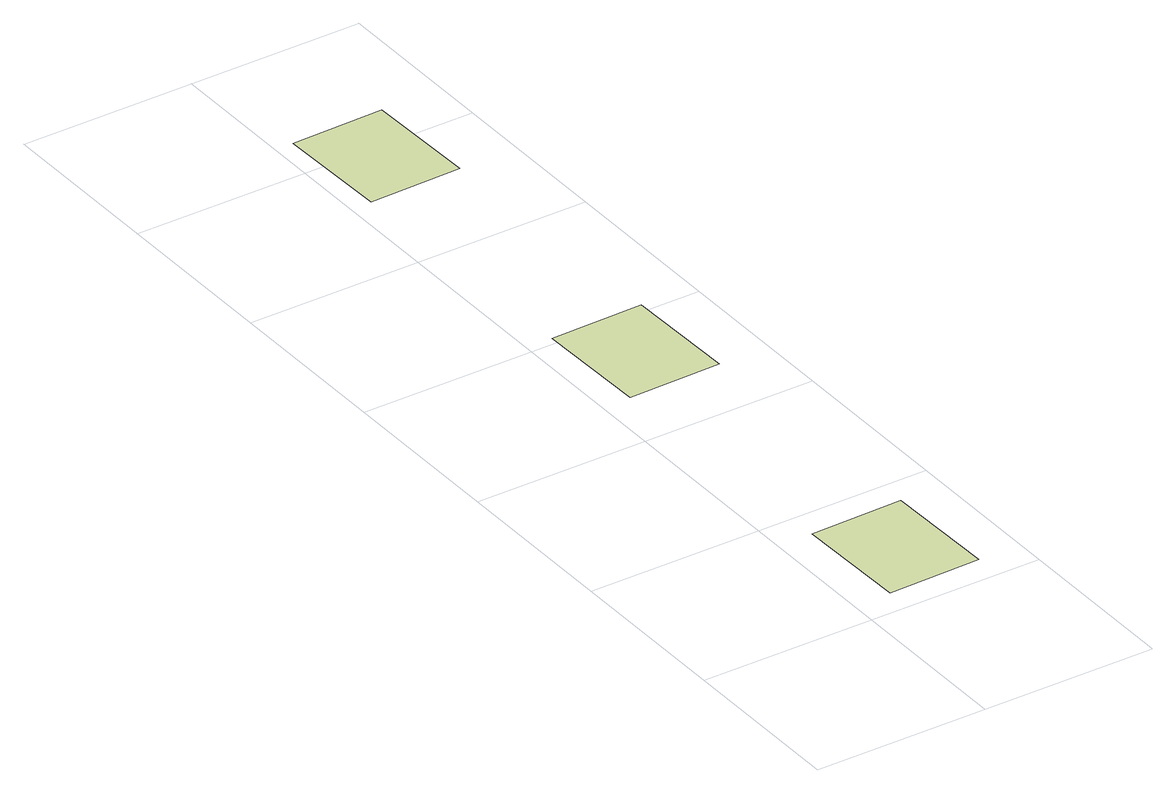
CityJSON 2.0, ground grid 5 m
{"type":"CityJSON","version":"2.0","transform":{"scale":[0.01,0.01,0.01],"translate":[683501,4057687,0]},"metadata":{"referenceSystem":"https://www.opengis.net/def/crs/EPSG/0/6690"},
"CityObjects":{
"landuse1":{"type":"LandUse","attributes":{"class":"202"},"geometry":[{"type":"MultiSurface","lod":"1","boundaries":[[[0,1,2,3]]]}]},
"landuse2":{"type":"LandUse","attributes":{"class":"204"},"geometry":[{"type":"MultiSurface","lod":"1","boundaries":[[[4,5,6,7]]]}]},
"landuse3":{"type":"LandUse","attributes":{"class":"205"},"geometry":[{"type":"MultiSurface","lod":"1","boundaries":[[[8,9,10,11]]]}]}
},
"vertices":[
[377,85,0],[370,418,0],[102,412,0],[109,79,0],
[354,1195,0],[347,1528,0],[78,1522,0],[85,1189,0],
[330,2304,0],[323,2637,0],[55,2631,0],[62,2298,0]
]}
